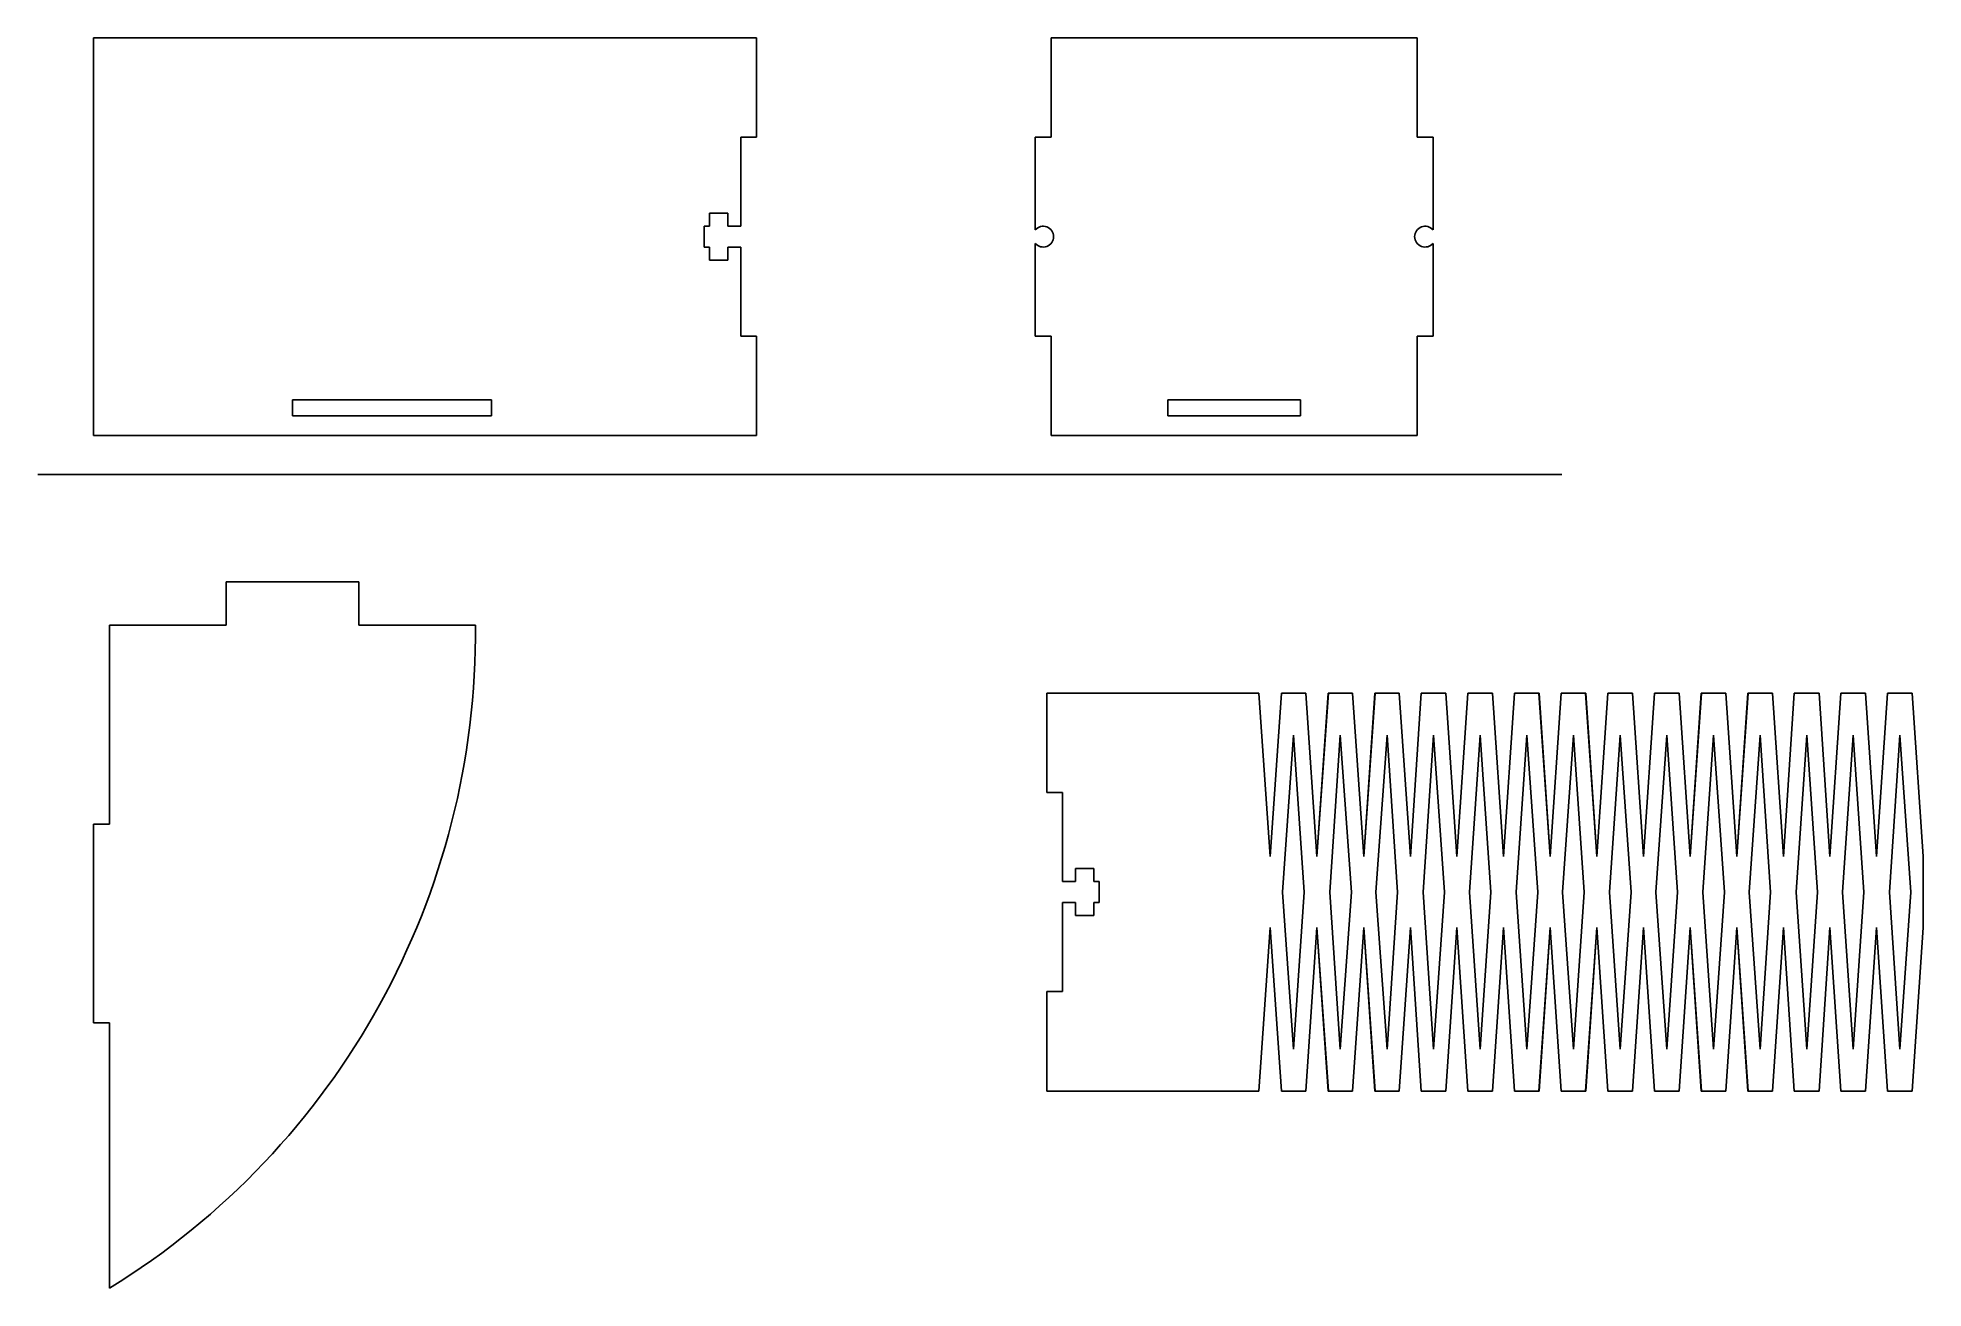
# Model space of a CAD drawing. Extents: x -5.6 to 8.6, y -6.3 to 3.1.
import ezdxf

# ---------------------------------------------------------------- set-up
doc = ezdxf.new("R2010")
doc.units = 0
doc.header["$MEASUREMENT"] = 0
doc.layers.add('VISIBLE', color=7, linetype='CONTINUOUS')

msp = doc.modelspace()

# ---------------------------------------------------------------- linework, layer by layer
at = {"layer": 'VISIBLE'}
for p, q in [((-5.185, 3.148), (-0.185, 3.148)), ((-5.185, 3.148), (-5.185, 0.148)), ((-0.185, 3.148), (-0.185, 2.398)), ((2.037, 2.398), (2.037, 3.148)), ((2.037, 3.148), (4.797, 3.148)), ((4.797, 2.398), (4.797, 3.148)), ((-0.185, 2.398), (-0.303, 2.398)), ((-0.303, 1.727), (-0.303, 2.398)), ((1.917, 2.398), (1.917, 1.699)), ((1.917, 2.398), (2.037, 2.398)), ((2.037, 2.398), (1.917, 2.398)), ((4.917, 2.398), (4.797, 2.398)), ((4.917, 2.398), (4.797, 2.398)), ((4.917, 2.398), (4.917, 1.699)), ((-0.54, 1.727), (-0.58, 1.727)), ((-0.58, 1.727), (-0.58, 1.569)), ((-0.402, 1.825), (-0.54, 1.825)), ((-0.54, 1.825), (-0.54, 1.727)), ((-0.402, 1.825), (-0.402, 1.727)), ((-0.303, 1.727), (-0.402, 1.727)), ((-0.54, 1.569), (-0.58, 1.569)), ((-0.54, 1.569), (-0.54, 1.471)), ((-0.303, 1.569), (-0.402, 1.569)), ((-0.402, 1.569), (-0.402, 1.471)), ((-0.303, 0.898), (-0.303, 1.569)), ((1.917, 1.597), (1.917, 0.898)), ((4.917, 1.597), (4.917, 0.898)), ((-0.402, 1.471), (-0.54, 1.471)), ((-0.185, 0.898), (-0.303, 0.898)), ((-0.185, 0.898), (-0.185, 0.148)), ((2.037, 0.898), (1.917, 0.898)), ((2.037, 0.898), (2.037, 0.148)), ((4.917, 0.898), (4.797, 0.898)), ((4.797, 0.898), (4.797, 0.148)), ((-3.685, 0.418), (-2.185, 0.418)), ((-3.685, 0.418), (-3.685, 0.298)), ((-3.685, 0.298), (-2.185, 0.298)), ((-2.185, 0.418), (-2.185, 0.298)), ((3.917, 0.418), (2.917, 0.418)), ((2.917, 0.418), (2.917, 0.298)), ((3.917, 0.298), (2.917, 0.298)), ((3.917, 0.418), (3.917, 0.298)), ((-5.185, 0.148), (-0.185, 0.148)), ((2.037, 0.148), (4.797, 0.148)), ((-5.607, -0.146), (5.888, -0.146)), ((-4.185, -1.281), (-4.185, -0.954)), ((-4.185, -0.954), (-3.185, -0.954)), ((-3.185, -0.954), (-3.185, -1.281)), ((-5.065, -1.281), (-5.065, -2.781)), ((-5.065, -1.281), (-4.185, -1.281)), ((-3.185, -1.281), (-2.305, -1.281)), ((2.004, -2.544), (2.004, -1.794)), ((2.004, -1.794), (3.604, -1.794)), ((3.604, -1.794), (3.69, -3.026)), ((3.69, -3.026), (3.773, -1.794)), ((3.773, -1.794), (3.959, -1.794)), ((4.042, -3.026), (3.959, -1.794)), ((4.128, -1.794), (4.042, -3.026)), ((4.042, -3.026), (4.125, -1.794)), ((4.311, -1.794), (4.125, -1.794)), ((4.394, -3.026), (4.311, -1.794)), ((4.394, -3.026), (4.477, -1.794)), ((4.48, -1.794), (4.394, -3.026)), ((4.477, -1.794), (4.663, -1.794)), ((4.746, -3.026), (4.663, -1.794)), ((4.746, -3.026), (4.828, -1.794)), ((5.014, -1.794), (4.828, -1.794)), ((5.097, -3.026), (5.014, -1.794)), ((5.097, -3.026), (5.18, -1.794)), ((5.18, -1.794), (5.366, -1.794)), ((5.449, -3.026), (5.366, -1.794)), ((5.449, -3.026), (5.532, -1.794)), ((5.718, -1.794), (5.532, -1.794)), ((5.715, -1.794), (5.801, -3.026)), ((5.801, -3.026), (5.718, -1.794)), ((5.801, -3.026), (5.884, -1.794)), ((5.884, -1.794), (6.07, -1.794)), ((6.067, -1.794), (6.153, -3.026)), ((6.153, -3.026), (6.07, -1.794)), ((6.153, -3.026), (6.235, -1.794)), ((6.421, -1.794), (6.235, -1.794)), ((6.504, -3.026), (6.421, -1.794)), ((6.504, -3.026), (6.587, -1.794)), ((6.587, -1.794), (6.773, -1.794)), ((6.856, -3.026), (6.773, -1.794)), ((6.942, -1.794), (6.856, -3.026)), ((6.856, -3.026), (6.939, -1.794)), ((7.125, -1.794), (6.939, -1.794)), ((7.208, -3.026), (7.125, -1.794)), ((7.208, -3.026), (7.291, -1.794)), ((7.294, -1.794), (7.208, -3.026)), ((7.291, -1.794), (7.477, -1.794)), ((7.56, -3.026), (7.477, -1.794)), ((7.56, -3.026), (7.642, -1.794)), ((7.829, -1.794), (7.642, -1.794)), ((7.911, -3.026), (7.829, -1.794)), ((7.911, -3.026), (7.994, -1.794)), ((7.994, -1.794), (8.18, -1.794)), ((8.263, -3.026), (8.18, -1.794)), ((8.263, -3.026), (8.346, -1.794)), ((8.532, -1.794), (8.346, -1.794)), ((8.615, -3.026), (8.532, -1.794)), ((3.866, -2.11), (3.783, -3.294)), ((3.866, -2.11), (3.946, -3.294)), ((4.218, -2.11), (4.138, -3.294)), ((4.218, -2.11), (4.301, -3.294)), ((4.57, -2.11), (4.487, -3.294)), ((4.57, -2.11), (4.649, -3.294)), ((4.921, -2.11), (4.842, -3.294)), ((4.921, -2.11), (5.004, -3.294)), ((5.273, -2.11), (5.191, -3.294)), ((5.273, -2.11), (5.353, -3.294)), ((5.625, -2.11), (5.545, -3.294)), ((5.625, -2.11), (5.708, -3.294)), ((5.977, -2.11), (5.894, -3.294)), ((5.977, -2.11), (6.056, -3.294)), ((6.328, -2.11), (6.249, -3.294)), ((6.328, -2.11), (6.411, -3.294)), ((6.68, -2.11), (6.598, -3.294)), ((6.68, -2.11), (6.76, -3.294)), ((7.032, -2.11), (6.952, -3.294)), ((7.032, -2.11), (7.115, -3.294)), ((7.384, -2.11), (7.301, -3.294)), ((7.384, -2.11), (7.463, -3.294)), ((7.736, -2.11), (7.656, -3.294)), ((7.736, -2.11), (7.818, -3.294)), ((8.087, -2.11), (8.005, -3.294)), ((8.087, -2.11), (8.167, -3.294)), ((8.439, -2.11), (8.359, -3.294)), ((8.439, -2.11), (8.522, -3.294)), ((2.004, -2.544), (2.122, -2.544)), ((2.122, -3.215), (2.122, -2.544)), ((2.122, -3.215), (2.122, -2.579)), ((-5.185, -2.781), (-5.185, -4.281)), ((-5.065, -2.781), (-5.185, -2.781)), ((2.221, -3.117), (2.221, -3.215)), ((2.221, -3.117), (2.359, -3.117)), ((2.221, -3.117), (2.221, -3.215)), ((2.221, -3.117), (2.359, -3.117)), ((2.359, -3.117), (2.359, -3.215)), ((2.359, -3.117), (2.359, -3.215)), ((8.615, -3.026), (8.615, -3.562)), ((2.122, -3.215), (2.221, -3.215)), ((2.122, -3.215), (2.221, -3.215)), ((2.359, -3.215), (2.399, -3.215)), ((2.359, -3.215), (2.399, -3.215)), ((2.399, -3.215), (2.399, -3.373)), ((2.399, -3.215), (2.399, -3.373)), ((2.122, -3.373), (2.221, -3.373)), ((2.122, -3.373), (2.221, -3.373)), ((2.122, -4.044), (2.122, -3.373)), ((2.221, -3.373), (2.221, -3.471)), ((2.221, -3.373), (2.221, -3.471)), ((2.359, -3.373), (2.359, -3.471)), ((2.359, -3.373), (2.399, -3.373)), ((2.359, -3.373), (2.399, -3.373)), ((2.359, -3.373), (2.359, -3.471)), ((3.866, -4.478), (3.783, -3.294)), ((3.866, -4.478), (3.946, -3.294)), ((4.218, -4.478), (4.138, -3.294)), ((4.218, -4.478), (4.301, -3.294)), ((4.57, -4.478), (4.487, -3.294)), ((4.57, -4.478), (4.649, -3.294)), ((4.921, -4.478), (4.842, -3.294)), ((4.921, -4.478), (5.004, -3.294)), ((5.273, -4.478), (5.191, -3.294)), ((5.273, -4.478), (5.353, -3.294)), ((5.625, -4.478), (5.545, -3.294)), ((5.625, -4.478), (5.708, -3.294)), ((5.977, -4.478), (5.894, -3.294)), ((5.977, -4.478), (6.056, -3.294)), ((6.328, -4.478), (6.249, -3.294)), ((6.328, -4.478), (6.411, -3.294)), ((6.68, -4.478), (6.598, -3.294)), ((6.68, -4.478), (6.76, -3.294)), ((7.032, -4.478), (6.952, -3.294)), ((7.032, -4.478), (7.115, -3.294)), ((7.384, -4.478), (7.301, -3.294)), ((7.384, -4.478), (7.463, -3.294)), ((7.736, -4.478), (7.656, -3.294)), ((7.736, -4.478), (7.818, -3.294)), ((8.087, -4.478), (8.005, -3.294)), ((8.087, -4.478), (8.167, -3.294)), ((8.439, -4.478), (8.359, -3.294)), ((8.439, -4.478), (8.522, -3.294)), ((2.221, -3.471), (2.359, -3.471)), ((2.221, -3.471), (2.359, -3.471)), ((3.604, -4.794), (3.69, -3.562)), ((3.69, -3.562), (3.773, -4.794)), ((4.042, -3.562), (3.959, -4.794)), ((4.042, -3.562), (4.125, -4.794)), ((4.128, -4.794), (4.042, -3.562)), ((4.394, -3.562), (4.311, -4.794)), ((4.394, -3.562), (4.477, -4.794)), ((4.48, -4.794), (4.394, -3.562)), ((4.746, -3.562), (4.663, -4.794)), ((4.746, -3.562), (4.828, -4.794)), ((5.097, -3.562), (5.014, -4.794)), ((5.097, -3.562), (5.18, -4.794)), ((5.449, -3.562), (5.366, -4.794)), ((5.449, -3.562), (5.532, -4.794)), ((5.715, -4.794), (5.801, -3.562)), ((5.801, -3.562), (5.718, -4.794)), ((5.801, -3.562), (5.884, -4.794)), ((6.067, -4.794), (6.153, -3.562)), ((6.153, -3.562), (6.07, -4.794)), ((6.153, -3.562), (6.235, -4.794)), ((6.504, -3.562), (6.421, -4.794)), ((6.504, -3.562), (6.587, -4.794)), ((6.856, -3.562), (6.773, -4.794)), ((6.856, -3.562), (6.939, -4.794)), ((6.942, -4.794), (6.856, -3.562)), ((7.208, -3.562), (7.125, -4.794)), ((7.208, -3.562), (7.291, -4.794)), ((7.294, -4.794), (7.208, -3.562)), ((7.56, -3.562), (7.477, -4.794)), ((7.56, -3.562), (7.642, -4.794)), ((7.911, -3.562), (7.829, -4.794)), ((7.911, -3.562), (7.994, -4.794)), ((8.263, -3.562), (8.18, -4.794)), ((8.263, -3.562), (8.346, -4.794)), ((8.615, -3.562), (8.532, -4.794)), ((2.004, -4.044), (2.122, -4.044)), ((2.004, -4.044), (2.004, -4.794)), ((-5.185, -4.281), (-5.065, -4.281)), ((-5.065, -4.281), (-5.065, -6.281)), ((2.004, -4.794), (3.604, -4.794)), ((3.773, -4.794), (3.959, -4.794)), ((4.311, -4.794), (4.125, -4.794)), ((4.477, -4.794), (4.663, -4.794)), ((5.014, -4.794), (4.828, -4.794)), ((5.18, -4.794), (5.366, -4.794)), ((5.718, -4.794), (5.532, -4.794)), ((5.884, -4.794), (6.07, -4.794)), ((6.421, -4.794), (6.235, -4.794)), ((6.587, -4.794), (6.773, -4.794)), ((7.125, -4.794), (6.939, -4.794)), ((7.291, -4.794), (7.477, -4.794)), ((7.829, -4.794), (7.642, -4.794)), ((7.994, -4.794), (8.18, -4.794)), ((8.532, -4.794), (8.346, -4.794))]:
    msp.add_line(p, q, dxfattribs=at)
for centre, radius, start, end in [((1.977, 1.648), 0.0785, 220.1525, 139.8475), ((-8.116, -1.335), 5.811, 301.6681, 0.5345)]:
    msp.add_arc(centre, radius, start, end, dxfattribs=at)
at = {"layer": 'VISIBLE', "extrusion": (0, 0, -1)}
msp.add_arc((-4.857, 1.648), 0.0785, 220.1525, 139.8475, dxfattribs=at)

doc.saveas('drawing.dxf')
